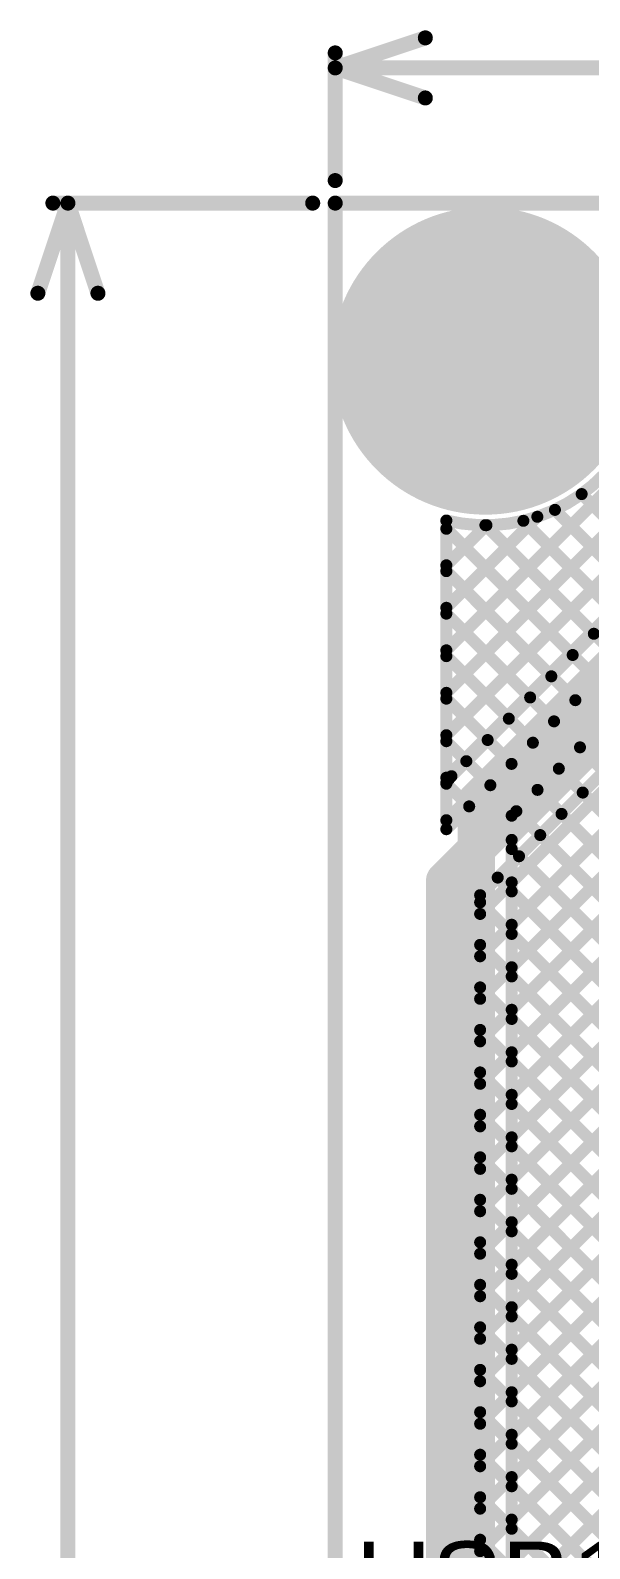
# Model space of a CAD drawing. Header units: millimetres. Extents: x -0.32 to 3.69, y -0.11 to 2.37.
# Drawn here: x -0.303 to 0.069, y 1.359 to 2.37 of the extents above; entities that cross this region are included whole.
import ezdxf

# ---------------------------------------------------------------- set-up
doc = ezdxf.new("R2010")
doc.units = ezdxf.units.MM
doc.header["$MEASUREMENT"] = 0
for name, color, linetype in [('BottomLayer', 5, 'Continuous'), ('BottomSolder', 6, 'Continuous'), ('Mechanical1', 6, 'Continuous'), ('Mechanical2', 216, 'Continuous'), ('MultiLayer', 9, 'Continuous'), ('PadHoleLayer', 156, 'Continuous'), ('TopLayer', 1, 'Continuous'), ('TopOverlay', 2, 'Continuous'), ('TopSolder', 216, 'Continuous')]:
    doc.layers.add(name, color=color, linetype=linetype)
doc.styles.add('Arial', font='', dxfattribs={"height": 0.2})
doc.styles.get('Arial').set_extended_font_data('Arial')

msp = doc.modelspace()

# ---------------------------------------------------------------- hatches: boundary and pattern name
at = {"layer": 'BottomLayer'}
h = msp.add_hatch(color=5, dxfattribs=at)
edge = h.paths.add_edge_path()
edge.add_arc((0, 2.15), 0.0984, 0, 360)
at = {"layer": 'BottomSolder'}
h = msp.add_hatch(color=6, dxfattribs=at)
edge = h.paths.add_edge_path()
edge.add_arc((0, 2.15), 0.1024, 0, 360)
at = {"layer": 'MultiLayer'}
h = msp.add_hatch(color=9, dxfattribs=at)
edge = h.paths.add_edge_path()
edge.add_arc((0, 2.15), 0.0984, 0, 360)
at = {"layer": 'PadHoleLayer'}
h = msp.add_hatch(color=156, dxfattribs=at)
edge = h.paths.add_edge_path()
edge.add_arc((0, 2.15), 0.0492, 0, 360)
at = {"layer": 'TopLayer'}
h = msp.add_hatch(color=1, dxfattribs=at)
edge = h.paths.add_edge_path()
edge.add_arc((0, 2.15), 0.0984, 0, 360)
at = {"layer": 'TopSolder'}
h = msp.add_hatch(color=216, dxfattribs=at)
edge = h.paths.add_edge_path()
edge.add_arc((0, 2.15), 0.1024, 0, 360)

# ---------------------------------------------------------------- linework, layer by layer
at = {"layer": 'BottomLayer'}
for points, const_width in [([(-0.026, 1.929), (0.253, 2.208)], 0.008), ([(-0.026, 1.9573), (0.2247, 2.208)], 0.008), ([(-0.026, 1.9008), (0.2578, 2.1845)], 0.008), ([(-0.026, 1.8725), (0.249, 2.1475)], 0.008), ([(-0.026, 1.8442), (0.258, 2.1282)], 0.008), ([(0.0641, 2.0613), (0.1699, 1.9555)], 0.008), ([(0.0463, 2.0508), (0.1416, 1.9555)], 0.008), ([(-0.026, 1.9856), (0.0346, 2.0462)], 0.008), ([(-0.026, 1.8382), (-0.026, 2.0437)], 0.008), ([(-0.026, 2.0139), (0.0007, 2.0406)], 0.008), ([(-0.026, 2.0382), (0.074, 1.9382)], 0.008), ([(0, 2.0406), (0.0886, 1.952)], 0.008), ([(0.0253, 2.0435), (0.1133, 1.9555)], 0.008), ([(-0.026, 2.01), (0.0599, 1.9241)], 0.008), ([(-0.026, 1.9817), (0.0457, 1.91)], 0.008), ([(-0.026, 1.9534), (0.0316, 1.8958)], 0.008), ([(-0.026, 1.8382), (0.0844, 1.9486)], 0.008), ([(-0.027, 1.804), (0.101, 1.932)], 0.025), ([(-0.0035, 1.5273), (0.406, 1.9368)], 0.008), ([(-0.026, 1.9251), (0.0174, 1.8817)], 0.008), ([(-0.0035, 1.499), (0.4201, 1.9226)], 0.008), ([(-0.0035, 1.5556), (0.3506, 1.9097)], 0.008), ([(-0.0035, 1.4707), (0.4354, 1.9096)], 0.008), ([(-0.0035, 1.6687), (0.2363, 1.9085)], 0.008), ([(-0.0035, 1.697), (0.208, 1.9085)], 0.008), ([(-0.0035, 1.7943), (0.1107, 1.9085)], 0.008), ([(-0.0035, 1.7818), (0.1232, 1.9085)], 0.008), ([(-0.0035, 1.7253), (0.1797, 1.9085)], 0.008), ([(-0.0035, 1.7536), (0.1514, 1.9085)], 0.008), ([(-0.0035, 1.6121), (0.2929, 1.9085)], 0.008), ([(-0.0035, 1.5839), (0.3211, 1.9085)], 0.008), ([(-0.0035, 1.6404), (0.2646, 1.9085)], 0.008), ([(-0.0035, 1.4424), (0.4616, 1.9075)], 0.008), ([(-0.0035, 1.4141), (0.4899, 1.9075)], 0.008), ([(-0.0035, 1.3576), (0.5464, 1.9075)], 0.008), ([(-0.0035, 1.3293), (0.5747, 1.9075)], 0.008), ([(-0.0035, 1.3859), (0.5181, 1.9075)], 0.008), ([(-0.026, 1.8968), (0.0033, 1.8675)], 0.008), ([(-0.026, 1.8685), (-0.0108, 1.8534)], 0.008), ([(-0.0035, 1.301), (0.5537, 1.8582)], 0.008), ([(0.0648, 1.8626), (0.5534, 1.374)], 0.008), ([(0.0507, 1.8484), (0.5392, 1.3599)], 0.008), ([(0.0365, 1.8343), (0.5251, 1.3457)], 0.008), ([(0.0224, 1.8202), (0.511, 1.3316)], 0.008), ([(-0.027, 1.102), (-0.027, 1.804)], 0.025), ([(0.0082, 1.806), (0.4968, 1.3174)], 0.008), ([(-0.0035, 1.1117), (-0.0035, 1.7943)], 0.008), ([(-0.0035, 1.7895), (0.4827, 1.3033)], 0.008), ([(-0.0035, 1.7612), (0.4685, 1.2892)], 0.008), ([(-0.0035, 1.7329), (0.4544, 1.275)], 0.008), ([(-0.0035, 1.7046), (0.4402, 1.2609)], 0.008), ([(-0.0035, 1.6763), (0.4261, 1.2467)], 0.008), ([(-0.0035, 1.6481), (0.412, 1.2326)], 0.008), ([(-0.0035, 1.6198), (0.3978, 1.2184)], 0.008), ([(-0.0035, 1.5915), (0.3837, 1.2043)], 0.008), ([(-0.0035, 1.5632), (0.3695, 1.1902)], 0.008), ([(-0.0035, 1.5349), (0.3554, 1.176)], 0.008), ([(-0.0035, 1.5066), (0.3413, 1.1619)], 0.008), ([(-0.0035, 1.4783), (0.317, 1.1578)], 0.008), ([(-0.0035, 1.4501), (0.2887, 1.1578)], 0.008), ([(-0.0035, 1.4218), (0.2604, 1.1578)], 0.008), ([(-0.0035, 1.3935), (0.2322, 1.1578)], 0.008), ([(-0.0035, 1.3652), (0.2039, 1.1578)], 0.008)]:
    msp.add_lwpolyline(points, dxfattribs=dict(at, const_width=const_width))
at = {"layer": 'BottomLayer', "const_width": 0.008}
msp.add_lwpolyline([(0.1094, 2.15, -0.486357), (-0.026, 2.0437)], format="xyb", dxfattribs=at)
at = {"layer": 'BottomLayer'}
for points, const_width in [([(0.0621, 2.0613, 1), (0.0661, 2.0613, 1)], 0.004), ([(0.0443, 2.0508, 1), (0.0483, 2.0508, 1)], 0.004), ([(-0.028, 2.0437, 1), (-0.024, 2.0437, 1)], 0.004), ([(-0.028, 2.0437, 1), (-0.024, 2.0437, 1)], 0.004), ([(-0.028, 2.0382, 1), (-0.024, 2.0382, 1)], 0.004), ([(-0.002, 2.0406, 1), (0.002, 2.0406, 1)], 0.004), ([(-0.0013, 2.0406, 1), (0.0027, 2.0406, 1)], 0.004), ([(0.0233, 2.0435, 1), (0.0273, 2.0435, 1)], 0.004), ([(0.0326, 2.0462, 1), (0.0366, 2.0462, 1)], 0.004), ([(-0.028, 2.0139, 1), (-0.024, 2.0139, 1)], 0.004), ([(-0.028, 2.01, 1), (-0.024, 2.01, 1)], 0.004), ([(-0.028, 1.9856, 1), (-0.024, 1.9856, 1)], 0.004), ([(-0.028, 1.9817, 1), (-0.024, 1.9817, 1)], 0.004), ([(-0.028, 1.9573, 1), (-0.024, 1.9573, 1)], 0.004), ([(-0.028, 1.9534, 1), (-0.024, 1.9534, 1)], 0.004), ([(-0.028, 1.929, 1), (-0.024, 1.929, 1)], 0.004), ([(-0.028, 1.9251, 1), (-0.024, 1.9251, 1)], 0.004), ([(0.0579, 1.9241, 1), (0.0619, 1.9241, 1)], 0.004), ([(0.0437, 1.91, 1), (0.0477, 1.91, 1)], 0.004), ([(-0.028, 1.9008, 1), (-0.024, 1.9008, 1)], 0.004), ([(-0.028, 1.8968, 1), (-0.024, 1.8968, 1)], 0.004), ([(0.0296, 1.8958, 1), (0.0336, 1.8958, 1)], 0.004), ([(0.0154, 1.8817, 1), (0.0194, 1.8817, 1)], 0.004), ([(-0.028, 1.8725, 1), (-0.024, 1.8725, 1)], 0.004), ([(-0.028, 1.8685, 1), (-0.024, 1.8685, 1)], 0.004), ([(0.0013, 1.8675, 1), (0.0053, 1.8675, 1)], 0.004), ([(0.0628, 1.8626, 1), (0.0668, 1.8626, 1)], 0.004), ([(-0.0128, 1.8534, 1), (-0.0088, 1.8534, 1)], 0.004), ([(0.0487, 1.8484, 1), (0.0527, 1.8484, 1)], 0.004), ([(-0.028, 1.8442, 1), (-0.024, 1.8442, 1)], 0.004), ([(-0.028, 1.8382, 1), (-0.024, 1.8382, 1)], 0.004), ([(-0.028, 1.8382, 1), (-0.024, 1.8382, 1)], 0.004), ([(0.0345, 1.8343, 1), (0.0385, 1.8343, 1)], 0.004), ([(0.0204, 1.8202, 1), (0.0244, 1.8202, 1)], 0.004), ([(-0.0333, 1.804, 1), (-0.0208, 1.804, 1)], 0.0125), ([(-0.0333, 1.804, 1), (-0.0208, 1.804, 1)], 0.0125), ([(0.0062, 1.806, 1), (0.0102, 1.806, 1)], 0.004), ([(-0.0055, 1.7943, 1), (-0.0015, 1.7943, 1)], 0.004), ([(-0.0055, 1.7943, 1), (-0.0015, 1.7943, 1)], 0.004), ([(-0.0055, 1.7895, 1), (-0.0015, 1.7895, 1)], 0.004), ([(-0.0055, 1.7818, 1), (-0.0015, 1.7818, 1)], 0.004), ([(-0.0055, 1.7612, 1), (-0.0015, 1.7612, 1)], 0.004), ([(-0.0055, 1.7536, 1), (-0.0015, 1.7536, 1)], 0.004), ([(-0.0055, 1.7329, 1), (-0.0015, 1.7329, 1)], 0.004), ([(-0.0055, 1.7253, 1), (-0.0015, 1.7253, 1)], 0.004), ([(-0.0055, 1.7046, 1), (-0.0015, 1.7046, 1)], 0.004), ([(-0.0055, 1.697, 1), (-0.0015, 1.697, 1)], 0.004), ([(-0.0055, 1.6763, 1), (-0.0015, 1.6763, 1)], 0.004), ([(-0.0055, 1.6687, 1), (-0.0015, 1.6687, 1)], 0.004), ([(-0.0055, 1.6481, 1), (-0.0015, 1.6481, 1)], 0.004), ([(-0.0055, 1.6404, 1), (-0.0015, 1.6404, 1)], 0.004), ([(-0.0055, 1.6198, 1), (-0.0015, 1.6198, 1)], 0.004), ([(-0.0055, 1.6121, 1), (-0.0015, 1.6121, 1)], 0.004), ([(-0.0055, 1.5915, 1), (-0.0015, 1.5915, 1)], 0.004), ([(-0.0055, 1.5839, 1), (-0.0015, 1.5839, 1)], 0.004), ([(-0.0055, 1.5632, 1), (-0.0015, 1.5632, 1)], 0.004), ([(-0.0055, 1.5556, 1), (-0.0015, 1.5556, 1)], 0.004), ([(-0.0055, 1.5349, 1), (-0.0015, 1.5349, 1)], 0.004), ([(-0.0055, 1.5273, 1), (-0.0015, 1.5273, 1)], 0.004), ([(-0.0055, 1.5066, 1), (-0.0015, 1.5066, 1)], 0.004), ([(-0.0055, 1.499, 1), (-0.0015, 1.499, 1)], 0.004), ([(-0.0055, 1.4783, 1), (-0.0015, 1.4783, 1)], 0.004), ([(-0.0055, 1.4707, 1), (-0.0015, 1.4707, 1)], 0.004), ([(-0.0055, 1.4501, 1), (-0.0015, 1.4501, 1)], 0.004), ([(-0.0055, 1.4424, 1), (-0.0015, 1.4424, 1)], 0.004), ([(-0.0055, 1.4218, 1), (-0.0015, 1.4218, 1)], 0.004), ([(-0.0055, 1.4141, 1), (-0.0015, 1.4141, 1)], 0.004), ([(-0.0055, 1.3935, 1), (-0.0015, 1.3935, 1)], 0.004), ([(-0.0055, 1.3859, 1), (-0.0015, 1.3859, 1)], 0.004), ([(-0.0055, 1.3652, 1), (-0.0015, 1.3652, 1)], 0.004), ([(-0.0055, 1.3576, 1), (-0.0015, 1.3576, 1)], 0.004)]:
    msp.add_lwpolyline(points, format="xyb", close=True, dxfattribs=dict(at, const_width=const_width))
at = {"layer": 'Mechanical1', "const_width": 0.01}
for points in [[(-0.1, 2.345), (-0.04, 2.365)], [(-0.1, 2.27), (-0.1, 2.355)], [(-0.1, 2.345), (-0.04, 2.325)], [(-0.1, 2.345), (1.5646, 2.345)], [(-0.298, 2.195), (-0.278, 2.255)], [(-0.288, 2.255), (-0.115, 2.255)], [(-0.278, 2.255), (-0.258, 2.195)], [(-0.278, 1.3219), (-0.278, 2.255)]]:
    msp.add_lwpolyline(points, dxfattribs=at)
at = {"layer": 'Mechanical1', "const_width": 0.005}
for points in [[(-0.0425, 2.365, 1), (-0.0375, 2.365, 1)], [(-0.1025, 2.355, 1), (-0.0975, 2.355, 1)], [(-0.1025, 2.345, 1), (-0.0975, 2.345, 1)], [(-0.1025, 2.345, 1), (-0.0975, 2.345, 1)], [(-0.1025, 2.345, 1), (-0.0975, 2.345, 1)], [(-0.0425, 2.325, 1), (-0.0375, 2.325, 1)], [(-0.1025, 2.27, 1), (-0.0975, 2.27, 1)], [(-0.2905, 2.255, 1), (-0.2855, 2.255, 1)], [(-0.2805, 2.255, 1), (-0.2755, 2.255, 1)], [(-0.2805, 2.255, 1), (-0.2755, 2.255, 1)], [(-0.2805, 2.255, 1), (-0.2755, 2.255, 1)], [(-0.1175, 2.255, 1), (-0.1125, 2.255, 1)], [(-0.3005, 2.195, 1), (-0.2955, 2.195, 1)], [(-0.2605, 2.195, 1), (-0.2555, 2.195, 1)]]:
    msp.add_lwpolyline(points, format="xyb", close=True, dxfattribs=at)
at = {"layer": 'Mechanical2', "const_width": 0.01}
for points in [[(-0.1, 1.0495), (-0.1, 2.255)], [(-0.1, 2.255), (3.325, 2.255)]]:
    msp.add_lwpolyline(points, dxfattribs=at)
at = {"layer": 'Mechanical2', "const_width": 0.005}
msp.add_lwpolyline([(-0.1025, 2.255, 1), (-0.0975, 2.255, 1)], format="xyb", close=True, dxfattribs=at)
msp.add_lwpolyline([(-0.1025, 2.255, 1), (-0.0975, 2.255, 1)], format="xyb", close=True, dxfattribs=at)
at = {"layer": 'TopLayer'}
for points, const_width in [([(-0.026, 1.929), (0.253, 2.208)], 0.008), ([(-0.026, 1.9573), (0.2247, 2.208)], 0.008), ([(-0.026, 1.9008), (0.2578, 2.1845)], 0.008), ([(-0.006, 1.8569), (0.2936, 2.1565)], 0.025), ([(-0.026, 1.8725), (0.249, 2.1475)], 0.008), ([(-0.0226, 1.8735), (0.2494, 2.1456)], 0.008), ([(0.0175, 1.8472), (0.2701, 2.0998)], 0.008), ([(0.0175, 1.8311), (0.2701, 2.0837)], 0.008), ([(0.0175, 1.8028), (0.2792, 2.0646)], 0.008), ([(0.0641, 2.0613), (0.1146, 2.0108)], 0.008), ([(0.0175, 1.7746), (0.2934, 2.0504)], 0.008), ([(0.0463, 2.0508), (0.1005, 1.9966)], 0.008), ([(-0.026, 1.9856), (0.0346, 2.0462)], 0.008), ([(-0.026, 1.8692), (-0.026, 2.0437)], 0.008), ([(-0.026, 2.0139), (0.0007, 2.0406)], 0.008), ([(-0.026, 2.0382), (0.0581, 1.9542)], 0.008), ([(0, 2.0406), (0.0722, 1.9683)], 0.008), ([(0.0253, 2.0435), (0.0863, 1.9825)], 0.008), ([(0.0175, 1.7463), (0.3087, 2.0374)], 0.008), ([(0.0175, 1.718), (0.335, 2.0355)], 0.008), ([(0.0175, 1.6897), (0.3633, 2.0355)], 0.008), ([(0.0175, 1.6614), (0.3916, 2.0355)], 0.008), ([(0.0175, 1.6331), (0.408, 2.0236)], 0.008), ([(-0.026, 2.01), (0.0439, 1.94)], 0.008), ([(0.0175, 1.6049), (0.408, 1.9954)], 0.008), ([(-0.026, 1.9817), (0.0298, 1.9259)], 0.008), ([(0.0175, 1.5766), (0.4094, 1.9685)], 0.008), ([(-0.026, 1.9534), (0.0156, 1.9118)], 0.008), ([(0.0175, 1.5483), (0.4105, 1.9413)], 0.008), ([(-0.026, 1.9251), (0.0015, 1.8976)], 0.008), ([(0.0175, 1.52), (0.4105, 1.913)], 0.008), ([(-0.026, 1.8968), (-0.0127, 1.8835)], 0.008), ([(0.063, 1.8927), (1.2208, 0.7349)], 0.008), ([(0.0175, 1.4917), (0.4105, 1.8847)], 0.008), ([(0.0489, 1.8785), (1.1899, 0.7375)], 0.008), ([(-0.006, 1.2988), (-0.006, 1.8569)], 0.025), ([(0.0175, 1.4634), (0.4105, 1.8564)], 0.008), ([(0.0347, 1.8644), (1.1616, 0.7375)], 0.008), ([(0.0175, 1.316), (0.0175, 1.8472)], 0.008), ([(0.0206, 1.8502), (1.1333, 0.7375)], 0.008), ([(0.0175, 1.4351), (0.4105, 1.8281)], 0.008), ([(0.0175, 1.825), (1.105, 0.7375)], 0.008), ([(0.0175, 1.4069), (0.4105, 1.7999)], 0.008), ([(0.0175, 1.7968), (1.0768, 0.7375)], 0.008), ([(0.0175, 1.3786), (0.4105, 1.7716)], 0.008), ([(0.0175, 1.7685), (1.0485, 0.7375)], 0.008), ([(0.0175, 1.3503), (0.4105, 1.7433)], 0.008), ([(0.0175, 1.7402), (1.0202, 0.7375)], 0.008), ([(0.0175, 1.322), (0.4105, 1.715)], 0.008), ([(0.0175, 1.7119), (0.9919, 0.7375)], 0.008), ([(0.0175, 1.6836), (0.9636, 0.7375)], 0.008), ([(0.0175, 1.6553), (0.9353, 0.7375)], 0.008), ([(0.0175, 1.6271), (0.9071, 0.7375)], 0.008), ([(0.0175, 1.5988), (0.8788, 0.7375)], 0.008), ([(0.0175, 1.5705), (0.8505, 0.7375)], 0.008), ([(0.0175, 1.5422), (0.8222, 0.7375)], 0.008), ([(0.0175, 1.5139), (0.7939, 0.7375)], 0.008), ([(0.0175, 1.4856), (0.7656, 0.7375)], 0.008), ([(0.0175, 1.4573), (0.2688, 1.206)], 0.008), ([(0.0175, 1.4291), (0.2406, 1.206)], 0.008), ([(0.0175, 1.4008), (0.1023, 1.316)], 0.008), ([(0.0175, 1.3725), (0.074, 1.316)], 0.008)]:
    msp.add_lwpolyline(points, dxfattribs=dict(at, const_width=const_width))
at = {"layer": 'TopLayer', "const_width": 0.008}
for points in [[(0.1094, 2.15, -0.486357), (-0.026, 2.0437)], [(-0.026, 1.8692, -0.058484), (-0.0226, 1.8735)], [(-0.026, 1.8692, -0.058218), (-0.0226, 1.8735)]]:
    msp.add_lwpolyline(points, format="xyb", dxfattribs=at)
at = {"layer": 'TopLayer'}
for points, const_width in [([(0.0621, 2.0613, 1), (0.0661, 2.0613, 1)], 0.004), ([(0.0443, 2.0508, 1), (0.0483, 2.0508, 1)], 0.004), ([(-0.028, 2.0437, 1), (-0.024, 2.0437, 1)], 0.004), ([(-0.028, 2.0437, 1), (-0.024, 2.0437, 1)], 0.004), ([(-0.028, 2.0382, 1), (-0.024, 2.0382, 1)], 0.004), ([(-0.002, 2.0406, 1), (0.002, 2.0406, 1)], 0.004), ([(-0.0013, 2.0406, 1), (0.0027, 2.0406, 1)], 0.004), ([(0.0233, 2.0435, 1), (0.0273, 2.0435, 1)], 0.004), ([(0.0326, 2.0462, 1), (0.0366, 2.0462, 1)], 0.004), ([(-0.028, 2.0139, 1), (-0.024, 2.0139, 1)], 0.004), ([(-0.028, 2.01, 1), (-0.024, 2.01, 1)], 0.004), ([(-0.028, 1.9856, 1), (-0.024, 1.9856, 1)], 0.004), ([(-0.028, 1.9817, 1), (-0.024, 1.9817, 1)], 0.004), ([(0.0702, 1.9683, 1), (0.0742, 1.9683, 1)], 0.004), ([(-0.028, 1.9573, 1), (-0.024, 1.9573, 1)], 0.004), ([(-0.028, 1.9534, 1), (-0.024, 1.9534, 1)], 0.004), ([(0.0561, 1.9542, 1), (0.0601, 1.9542, 1)], 0.004), ([(0.0419, 1.94, 1), (0.0459, 1.94, 1)], 0.004), ([(-0.028, 1.929, 1), (-0.024, 1.929, 1)], 0.004), ([(-0.028, 1.9251, 1), (-0.024, 1.9251, 1)], 0.004), ([(0.0278, 1.9259, 1), (0.0318, 1.9259, 1)], 0.004), ([(0.0136, 1.9118, 1), (0.0176, 1.9118, 1)], 0.004), ([(-0.028, 1.9008, 1), (-0.024, 1.9008, 1)], 0.004), ([(-0.028, 1.8968, 1), (-0.024, 1.8968, 1)], 0.004), ([(-0.0005, 1.8976, 1), (0.0035, 1.8976, 1)], 0.004), ([(0.061, 1.8927, 1), (0.065, 1.8927, 1)], 0.004), ([(-0.0147, 1.8835, 1), (-0.0107, 1.8835, 1)], 0.004), ([(0.0469, 1.8785, 1), (0.0509, 1.8785, 1)], 0.004), ([(-0.028, 1.8725, 1), (-0.024, 1.8725, 1)], 0.004), ([(-0.028, 1.8692, 1), (-0.024, 1.8692, 1)], 0.004), ([(-0.028, 1.8692, 1), (-0.024, 1.8692, 1)], 0.004), ([(-0.028, 1.8692, 1), (-0.024, 1.8692, 1)], 0.004), ([(-0.0246, 1.8735, 1), (-0.0206, 1.8735, 1)], 0.004), ([(-0.0246, 1.8735, 1), (-0.0206, 1.8735, 1)], 0.004), ([(-0.0246, 1.8735, 1), (-0.0206, 1.8735, 1)], 0.004), ([(-0.0123, 1.8569, 1), (0.0003, 1.8569, 1)], 0.0125), ([(-0.0123, 1.8569, 1), (0.0003, 1.8569, 1)], 0.0125), ([(0.0327, 1.8644, 1), (0.0367, 1.8644, 1)], 0.004), ([(0.0155, 1.8472, 1), (0.0195, 1.8472, 1)], 0.004), ([(0.0155, 1.8472, 1), (0.0195, 1.8472, 1)], 0.004), ([(0.0186, 1.8502, 1), (0.0226, 1.8502, 1)], 0.004), ([(0.0155, 1.8311, 1), (0.0195, 1.8311, 1)], 0.004), ([(0.0155, 1.825, 1), (0.0195, 1.825, 1)], 0.004), ([(0.0155, 1.8028, 1), (0.0195, 1.8028, 1)], 0.004), ([(0.0155, 1.7968, 1), (0.0195, 1.7968, 1)], 0.004), ([(0.0155, 1.7746, 1), (0.0195, 1.7746, 1)], 0.004), ([(0.0155, 1.7685, 1), (0.0195, 1.7685, 1)], 0.004), ([(0.0155, 1.7463, 1), (0.0195, 1.7463, 1)], 0.004), ([(0.0155, 1.7402, 1), (0.0195, 1.7402, 1)], 0.004), ([(0.0155, 1.718, 1), (0.0195, 1.718, 1)], 0.004), ([(0.0155, 1.7119, 1), (0.0195, 1.7119, 1)], 0.004), ([(0.0155, 1.6897, 1), (0.0195, 1.6897, 1)], 0.004), ([(0.0155, 1.6836, 1), (0.0195, 1.6836, 1)], 0.004), ([(0.0155, 1.6614, 1), (0.0195, 1.6614, 1)], 0.004), ([(0.0155, 1.6553, 1), (0.0195, 1.6553, 1)], 0.004), ([(0.0155, 1.6331, 1), (0.0195, 1.6331, 1)], 0.004), ([(0.0155, 1.6271, 1), (0.0195, 1.6271, 1)], 0.004), ([(0.0155, 1.6049, 1), (0.0195, 1.6049, 1)], 0.004), ([(0.0155, 1.5988, 1), (0.0195, 1.5988, 1)], 0.004), ([(0.0155, 1.5766, 1), (0.0195, 1.5766, 1)], 0.004), ([(0.0155, 1.5705, 1), (0.0195, 1.5705, 1)], 0.004), ([(0.0155, 1.5483, 1), (0.0195, 1.5483, 1)], 0.004), ([(0.0155, 1.5422, 1), (0.0195, 1.5422, 1)], 0.004), ([(0.0155, 1.52, 1), (0.0195, 1.52, 1)], 0.004), ([(0.0155, 1.5139, 1), (0.0195, 1.5139, 1)], 0.004), ([(0.0155, 1.4917, 1), (0.0195, 1.4917, 1)], 0.004), ([(0.0155, 1.4856, 1), (0.0195, 1.4856, 1)], 0.004), ([(0.0155, 1.4634, 1), (0.0195, 1.4634, 1)], 0.004), ([(0.0155, 1.4573, 1), (0.0195, 1.4573, 1)], 0.004), ([(0.0155, 1.4351, 1), (0.0195, 1.4351, 1)], 0.004), ([(0.0155, 1.4291, 1), (0.0195, 1.4291, 1)], 0.004), ([(0.0155, 1.4069, 1), (0.0195, 1.4069, 1)], 0.004), ([(0.0155, 1.4008, 1), (0.0195, 1.4008, 1)], 0.004), ([(0.0155, 1.3786, 1), (0.0195, 1.3786, 1)], 0.004), ([(0.0155, 1.3725, 1), (0.0195, 1.3725, 1)], 0.004)]:
    msp.add_lwpolyline(points, format="xyb", close=True, dxfattribs=dict(at, const_width=const_width))

# ---------------------------------------------------------------- texts
at = {"layer": 'TopOverlay', "style": 'Arial'}
msp.add_text('USB1', height=0.05, dxfattribs=at).set_placement((-0.0863, 1.314))

doc.saveas('drawing.dxf')
